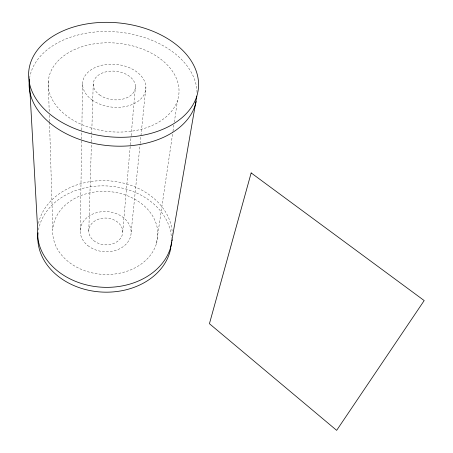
<?xml version="1.0" encoding="UTF-8"?>
<svg xmlns="http://www.w3.org/2000/svg" width="453" height="453" viewBox="0 0 453 453"><rect width="100%" height="100%" fill="white"/><g stroke="black" fill="none" stroke-linecap="round" stroke-linejoin="round"><path stroke-width="0.34" stroke-dasharray="2.27 1.7" d="M80.249 230.424L81.676 139.903M81.687 139.196L81.823 130.707M81.829 130L82.565 83.324M88.799 230.713L91.461 142.525M91.478 141.823L93.227 83.975M122.729 231.851L130.283 145.504M130.345 144.801L131.081 136.376M131.144 135.674L135.441 86.534M131.144 232.129L140.096 144.167M140.17 143.465L145.894 87.169M156.421 243.623A52.593 41.523 3.4 0 0 90.175 192.797A52.593 41.523 3.4 0 0 69.23 262.372A52.593 41.523 3.4 0 0 156.421 243.623L172.882 131.897M172.984 131.2L173.907 124.915M174.32 122.123L177.508 100.475A65.606 44.388 5.8 0 0 93.765 43.924A65.606 44.388 5.8 0 0 69.53 117.899A65.606 44.388 5.8 0 0 177.508 100.475M48.278 81.364L49.224 112.423M49.309 115.249L49.502 121.602M49.524 122.31L52.791 229.609M38.482 223.431A67.48 53.307 3.3 0 1 109.473 180.877A67.48 53.307 3.3 0 1 172.321 233.51M29.592 78.069A84.207 57.016 5.8 0 1 117.338 31.976A84.207 57.016 5.8 0 1 197.044 93.058M38.477 229.971A66.902 53.109 3.2 0 1 108.284 186.03A66.902 53.109 3.2 0 1 171.466 238.488M87.797 245.571A25.476 20.102 3.4 0 0 130.317 237.31A25.476 20.102 3.4 0 0 98.958 212.123A25.476 20.102 3.4 0 0 87.797 245.571M92.219 100.034A31.767 21.472 5.9 0 0 144.96 92.684A31.767 21.472 5.9 0 0 105.498 64.586A31.767 21.472 5.9 0 0 92.219 100.034M99.541 94.904A21.172 14.309 5.9 0 0 134.773 90.204A21.172 14.309 5.9 0 0 108.68 71.342A21.172 14.309 5.9 0 0 99.541 94.904M93.754 240.656A16.982 13.397 3.4 0 0 122.146 235.3A16.982 13.397 3.4 0 0 101.381 218.403A16.982 13.397 3.4 0 0 93.754 240.656"/><path stroke-width="0.68" d="M170.69 247.247L196.834 96.076A85.249 57.123 5.9 0 0 86.755 23.93A85.249 57.123 5.9 0 0 57.135 119.445A85.249 57.123 5.9 0 0 196.834 96.076M29.32 80.096L37.639 228.992A67.48 53.307 3.3 0 0 98.256 286.93A67.48 53.307 3.3 0 0 171.778 242.485M172.151 239.716A67.48 53.307 3.3 0 1 171.987 241.104M196.2 101.489A84.207 57.016 5.8 0 1 103.086 145.062A84.207 57.016 5.8 0 1 29.49 78.743M170.798 248.114A66.902 53.109 3.2 0 1 96.704 291.619A66.902 53.109 3.2 0 1 38.063 232.746M251.16 172.927L209.433 323.708L336.658 430.35L424.195 300.571L251.16 172.927"/></g></svg>
